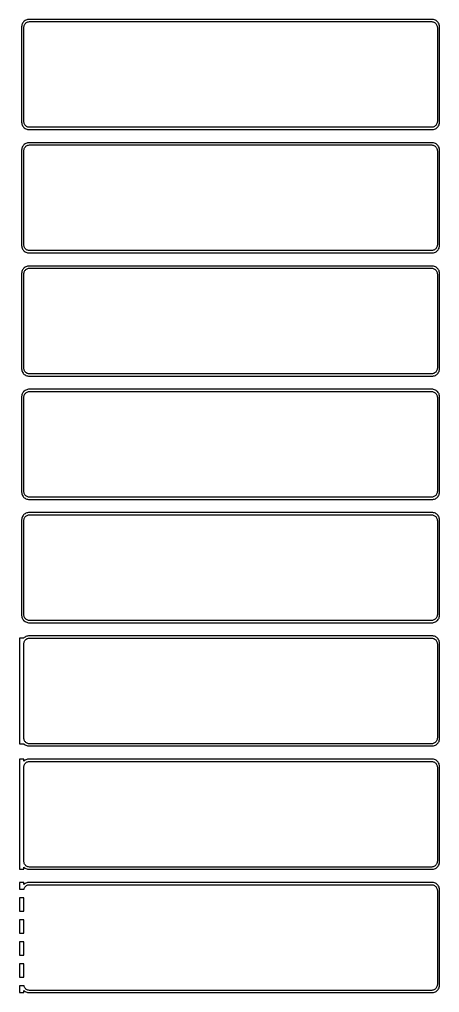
# Model space of a CAD drawing. Header units: metres. Extents: x -144 to 142, y 1223 to 2473.
# Drawn here: x -144 to 142, y 1811 to 2473 of the extents above; entities that cross this region are included whole.
import ezdxf

# ---------------------------------------------------------------- set-up
doc = ezdxf.new("R2010")
doc.units = ezdxf.units.M

msp = doc.modelspace()

# ---------------------------------------------------------------- linework, layer by layer
for p, q in [((-139.629, 2473.02), (-140.179, 2472.72)), ((-139.045, 2473.26), (-139.629, 2473.02)), ((-138.437, 2473.41), (-139.045, 2473.26)), ((-137.814, 2473.49), (-138.437, 2473.41)), ((137.814, 2473.49), (-137.814, 2473.49)), ((138.437, 2473.41), (137.814, 2473.49)), ((139.045, 2473.26), (138.437, 2473.41)), ((139.629, 2473.02), (139.045, 2473.26)), ((140.179, 2472.72), (139.629, 2473.02)), ((-142.461, 2469.13), (-142.5, 2468.5)), ((-142.5, 2468.5), (-142.5, 2403.5)), ((-142.343, 2469.74), (-142.461, 2469.13)), ((-142.149, 2470.34), (-142.343, 2469.74)), ((-141.882, 2470.91), (-142.149, 2470.34)), ((-141.545, 2471.44), (-141.882, 2470.91)), ((-141.145, 2471.92), (-141.545, 2471.44)), ((-140.687, 2472.35), (-141.145, 2471.92)), ((-141, 2468), (-140.968, 2468.5)), ((-141, 2404), (-141, 2468)), ((-140.968, 2468.5), (-140.874, 2468.99)), ((-140.874, 2468.99), (-140.719, 2469.47)), ((-140.719, 2469.47), (-140.505, 2469.93)), ((-140.179, 2472.72), (-140.687, 2472.35)), ((-140.505, 2469.93), (-140.236, 2470.35)), ((-140.236, 2470.35), (-139.916, 2470.74)), ((-139.916, 2470.74), (-139.55, 2471.08)), ((-139.55, 2471.08), (-139.143, 2471.38)), ((-139.143, 2471.38), (-138.703, 2471.62)), ((-138.703, 2471.62), (-138.236, 2471.8)), ((-138.236, 2471.8), (-137.75, 2471.93)), ((-137.75, 2471.93), (-137.251, 2471.99)), ((-137.251, 2471.99), (137.251, 2471.99)), ((137.251, 2471.99), (137.75, 2471.93)), ((137.75, 2471.93), (138.236, 2471.8)), ((138.236, 2471.8), (138.703, 2471.62)), ((138.703, 2471.62), (139.143, 2471.38)), ((139.143, 2471.38), (139.55, 2471.08)), ((139.55, 2471.08), (139.916, 2470.74)), ((139.916, 2470.74), (140.236, 2470.35)), ((140.687, 2472.35), (140.179, 2472.72)), ((140.236, 2470.35), (140.505, 2469.93)), ((140.505, 2469.93), (140.719, 2469.47)), ((141.145, 2471.92), (140.687, 2472.35)), ((140.719, 2469.47), (140.874, 2468.99)), ((140.874, 2468.99), (140.968, 2468.5)), ((140.968, 2468.5), (141, 2468)), ((141, 2468), (141, 2404)), ((141.545, 2471.44), (141.145, 2471.92)), ((141.882, 2470.91), (141.545, 2471.44)), ((142.149, 2470.34), (141.882, 2470.91)), ((142.343, 2469.74), (142.149, 2470.34)), ((142.461, 2469.13), (142.343, 2469.74)), ((142.5, 2468.5), (142.461, 2469.13)), ((142.5, 2403.5), (142.5, 2468.5)), ((-142.5, 2403.5), (-142.461, 2402.87)), ((-142.461, 2402.87), (-142.343, 2402.26)), ((-142.343, 2402.26), (-142.149, 2401.66)), ((-142.149, 2401.66), (-141.882, 2401.09)), ((-141.882, 2401.09), (-141.545, 2400.56)), ((-141.545, 2400.56), (-141.145, 2400.08)), ((-141.145, 2400.08), (-140.687, 2399.65)), ((-140.968, 2403.5), (-141, 2404)), ((-140.874, 2403.01), (-140.968, 2403.5)), ((-140.719, 2402.53), (-140.874, 2403.01)), ((-140.505, 2402.07), (-140.719, 2402.53)), ((-140.236, 2401.65), (-140.505, 2402.07)), ((-139.916, 2401.26), (-140.236, 2401.65)), ((-139.55, 2400.92), (-139.916, 2401.26)), ((-139.143, 2400.62), (-139.55, 2400.92)), ((-138.703, 2400.38), (-139.143, 2400.62)), ((-138.236, 2400.2), (-138.703, 2400.38)), ((-137.75, 2400.07), (-138.236, 2400.2)), ((-137.251, 2400.01), (-137.75, 2400.07)), ((137.251, 2400.01), (-137.251, 2400.01)), ((137.75, 2400.07), (137.251, 2400.01)), ((138.236, 2400.2), (137.75, 2400.07)), ((138.703, 2400.38), (138.236, 2400.2)), ((139.143, 2400.62), (138.703, 2400.38)), ((139.55, 2400.92), (139.143, 2400.62)), ((139.916, 2401.26), (139.55, 2400.92)), ((140.236, 2401.65), (139.916, 2401.26)), ((140.505, 2402.07), (140.236, 2401.65)), ((140.719, 2402.53), (140.505, 2402.07)), ((140.687, 2399.65), (141.145, 2400.08)), ((140.874, 2403.01), (140.719, 2402.53)), ((140.968, 2403.5), (140.874, 2403.01)), ((141, 2404), (140.968, 2403.5)), ((141.145, 2400.08), (141.545, 2400.56)), ((141.545, 2400.56), (141.882, 2401.09)), ((141.882, 2401.09), (142.149, 2401.66)), ((142.149, 2401.66), (142.343, 2402.26)), ((142.343, 2402.26), (142.461, 2402.87)), ((142.461, 2402.87), (142.5, 2403.5)), ((-140.687, 2399.65), (-140.179, 2399.28)), ((-140.179, 2399.28), (-139.629, 2398.98)), ((-139.629, 2398.98), (-139.045, 2398.74)), ((-139.045, 2398.74), (-138.437, 2398.59)), ((-138.437, 2398.59), (-137.814, 2398.51)), ((-137.814, 2398.51), (137.814, 2398.51)), ((137.814, 2398.51), (138.437, 2398.59)), ((138.437, 2398.59), (139.045, 2398.74)), ((139.045, 2398.74), (139.629, 2398.98)), ((139.629, 2398.98), (140.179, 2399.28)), ((140.179, 2399.28), (140.687, 2399.65)), ((-141.882, 2386.91), (-142.149, 2386.34)), ((-141.545, 2387.44), (-141.882, 2386.91)), ((-141.145, 2387.92), (-141.545, 2387.44)), ((-140.687, 2388.35), (-141.145, 2387.92)), ((-140.179, 2388.72), (-140.687, 2388.35)), ((-140.236, 2386.35), (-139.916, 2386.74)), ((-139.629, 2389.02), (-140.179, 2388.72)), ((-139.916, 2386.74), (-139.55, 2387.08)), ((-139.045, 2389.26), (-139.629, 2389.02)), ((-139.55, 2387.08), (-139.143, 2387.38)), ((-139.143, 2387.38), (-138.703, 2387.62)), ((-138.437, 2389.41), (-139.045, 2389.26)), ((-138.703, 2387.62), (-138.236, 2387.8)), ((-137.814, 2389.49), (-138.437, 2389.41)), ((-138.236, 2387.8), (-137.75, 2387.93)), ((137.814, 2389.49), (-137.814, 2389.49)), ((-137.75, 2387.93), (-137.251, 2387.99)), ((-137.251, 2387.99), (137.251, 2387.99)), ((137.251, 2387.99), (137.75, 2387.93)), ((137.75, 2387.93), (138.236, 2387.8)), ((138.437, 2389.41), (137.814, 2389.49)), ((138.236, 2387.8), (138.703, 2387.62)), ((139.045, 2389.26), (138.437, 2389.41)), ((138.703, 2387.62), (139.143, 2387.38)), ((139.629, 2389.02), (139.045, 2389.26)), ((139.143, 2387.38), (139.55, 2387.08)), ((139.55, 2387.08), (139.916, 2386.74)), ((140.179, 2388.72), (139.629, 2389.02)), ((139.916, 2386.74), (140.236, 2386.35)), ((140.687, 2388.35), (140.179, 2388.72)), ((141.145, 2387.92), (140.687, 2388.35)), ((141.545, 2387.44), (141.145, 2387.92)), ((141.882, 2386.91), (141.545, 2387.44)), ((142.149, 2386.34), (141.882, 2386.91)), ((-142.461, 2385.13), (-142.5, 2384.5)), ((-142.5, 2384.5), (-142.5, 2319.5)), ((-142.343, 2385.74), (-142.461, 2385.13)), ((-142.149, 2386.34), (-142.343, 2385.74)), ((-141, 2384), (-140.968, 2384.5)), ((-141, 2320), (-141, 2384)), ((-140.968, 2384.5), (-140.874, 2384.99)), ((-140.874, 2384.99), (-140.719, 2385.47)), ((-140.719, 2385.47), (-140.505, 2385.93)), ((-140.505, 2385.93), (-140.236, 2386.35)), ((140.236, 2386.35), (140.505, 2385.93)), ((140.505, 2385.93), (140.719, 2385.47)), ((140.719, 2385.47), (140.874, 2384.99)), ((140.874, 2384.99), (140.968, 2384.5)), ((140.968, 2384.5), (141, 2384)), ((141, 2384), (141, 2320)), ((142.343, 2385.74), (142.149, 2386.34)), ((142.461, 2385.13), (142.343, 2385.74)), ((142.5, 2384.5), (142.461, 2385.13)), ((142.5, 2319.5), (142.5, 2384.5)), ((-142.5, 2319.5), (-142.461, 2318.87)), ((-142.461, 2318.87), (-142.343, 2318.26)), ((-142.343, 2318.26), (-142.149, 2317.66)), ((-142.149, 2317.66), (-141.882, 2317.09)), ((-141.882, 2317.09), (-141.545, 2316.56)), ((-141.545, 2316.56), (-141.145, 2316.08)), ((-141.145, 2316.08), (-140.687, 2315.65)), ((-140.968, 2319.5), (-141, 2320)), ((-140.874, 2319.01), (-140.968, 2319.5)), ((-140.719, 2318.53), (-140.874, 2319.01)), ((-140.505, 2318.07), (-140.719, 2318.53)), ((-140.687, 2315.65), (-140.179, 2315.28)), ((-140.236, 2317.65), (-140.505, 2318.07)), ((-139.916, 2317.26), (-140.236, 2317.65)), ((-140.179, 2315.28), (-139.629, 2314.98)), ((-139.55, 2316.92), (-139.916, 2317.26)), ((-139.629, 2314.98), (-139.045, 2314.74)), ((-139.143, 2316.62), (-139.55, 2316.92)), ((-138.703, 2316.38), (-139.143, 2316.62)), ((-139.045, 2314.74), (-138.437, 2314.59)), ((-138.236, 2316.2), (-138.703, 2316.38)), ((-138.437, 2314.59), (-137.814, 2314.51)), ((-137.75, 2316.07), (-138.236, 2316.2)), ((-137.814, 2314.51), (137.814, 2314.51)), ((-137.251, 2316.01), (-137.75, 2316.07)), ((137.251, 2316.01), (-137.251, 2316.01)), ((137.75, 2316.07), (137.251, 2316.01)), ((138.236, 2316.2), (137.75, 2316.07)), ((137.814, 2314.51), (138.437, 2314.59)), ((138.703, 2316.38), (138.236, 2316.2)), ((138.437, 2314.59), (139.045, 2314.74)), ((139.143, 2316.62), (138.703, 2316.38)), ((139.045, 2314.74), (139.629, 2314.98)), ((139.55, 2316.92), (139.143, 2316.62)), ((139.916, 2317.26), (139.55, 2316.92)), ((139.629, 2314.98), (140.179, 2315.28)), ((140.236, 2317.65), (139.916, 2317.26)), ((140.179, 2315.28), (140.687, 2315.65)), ((140.505, 2318.07), (140.236, 2317.65)), ((140.719, 2318.53), (140.505, 2318.07)), ((140.687, 2315.65), (141.145, 2316.08)), ((140.874, 2319.01), (140.719, 2318.53)), ((140.968, 2319.5), (140.874, 2319.01)), ((141, 2320), (140.968, 2319.5)), ((141.145, 2316.08), (141.545, 2316.56)), ((141.545, 2316.56), (141.882, 2317.09)), ((141.882, 2317.09), (142.149, 2317.66)), ((142.149, 2317.66), (142.343, 2318.26)), ((142.343, 2318.26), (142.461, 2318.87)), ((142.461, 2318.87), (142.5, 2319.5)), ((-142.461, 2301.13), (-142.5, 2300.5)), ((-142.343, 2301.74), (-142.461, 2301.13)), ((-142.149, 2302.34), (-142.343, 2301.74)), ((-141.882, 2302.91), (-142.149, 2302.34)), ((-141.545, 2303.44), (-141.882, 2302.91)), ((-141.145, 2303.92), (-141.545, 2303.44)), ((-140.687, 2304.35), (-141.145, 2303.92)), ((-140.968, 2300.5), (-140.874, 2300.99)), ((-140.874, 2300.99), (-140.719, 2301.47)), ((-140.719, 2301.47), (-140.505, 2301.93)), ((-140.179, 2304.72), (-140.687, 2304.35)), ((-140.505, 2301.93), (-140.236, 2302.35)), ((-140.236, 2302.35), (-139.916, 2302.74)), ((-139.629, 2305.02), (-140.179, 2304.72)), ((-139.916, 2302.74), (-139.55, 2303.08)), ((-139.045, 2305.26), (-139.629, 2305.02)), ((-139.55, 2303.08), (-139.143, 2303.38)), ((-139.143, 2303.38), (-138.703, 2303.62)), ((-138.437, 2305.41), (-139.045, 2305.26)), ((-138.703, 2303.62), (-138.236, 2303.8)), ((-137.814, 2305.49), (-138.437, 2305.41)), ((-138.236, 2303.8), (-137.75, 2303.93)), ((137.814, 2305.49), (-137.814, 2305.49)), ((-137.75, 2303.93), (-137.251, 2303.99)), ((-137.251, 2303.99), (137.251, 2303.99)), ((137.251, 2303.99), (137.75, 2303.93)), ((137.75, 2303.93), (138.236, 2303.8)), ((138.437, 2305.41), (137.814, 2305.49)), ((138.236, 2303.8), (138.703, 2303.62)), ((139.045, 2305.26), (138.437, 2305.41)), ((138.703, 2303.62), (139.143, 2303.38)), ((139.629, 2305.02), (139.045, 2305.26)), ((139.143, 2303.38), (139.55, 2303.08)), ((139.55, 2303.08), (139.916, 2302.74)), ((140.179, 2304.72), (139.629, 2305.02)), ((139.916, 2302.74), (140.236, 2302.35)), ((140.687, 2304.35), (140.179, 2304.72)), ((140.236, 2302.35), (140.505, 2301.93)), ((140.505, 2301.93), (140.719, 2301.47)), ((141.145, 2303.92), (140.687, 2304.35)), ((140.719, 2301.47), (140.874, 2300.99)), ((140.874, 2300.99), (140.968, 2300.5)), ((141.545, 2303.44), (141.145, 2303.92)), ((141.882, 2302.91), (141.545, 2303.44)), ((142.149, 2302.34), (141.882, 2302.91)), ((142.343, 2301.74), (142.149, 2302.34)), ((142.461, 2301.13), (142.343, 2301.74)), ((142.5, 2300.5), (142.461, 2301.13)), ((-142.5, 2300.5), (-142.5, 2235.5)), ((-141, 2300), (-140.968, 2300.5)), ((-141, 2236), (-141, 2300)), ((140.968, 2300.5), (141, 2300)), ((141, 2300), (141, 2236)), ((142.5, 2235.5), (142.5, 2300.5)), ((-142.5, 2235.5), (-142.461, 2234.87)), ((-142.461, 2234.87), (-142.343, 2234.26)), ((-142.343, 2234.26), (-142.149, 2233.66)), ((-140.968, 2235.5), (-141, 2236)), ((-140.874, 2235.01), (-140.968, 2235.5)), ((-140.719, 2234.53), (-140.874, 2235.01)), ((-140.505, 2234.07), (-140.719, 2234.53)), ((140.719, 2234.53), (140.505, 2234.07)), ((140.874, 2235.01), (140.719, 2234.53)), ((140.968, 2235.5), (140.874, 2235.01)), ((141, 2236), (140.968, 2235.5)), ((142.149, 2233.66), (142.343, 2234.26)), ((142.343, 2234.26), (142.461, 2234.87)), ((142.461, 2234.87), (142.5, 2235.5)), ((-142.149, 2233.66), (-141.882, 2233.09)), ((-141.882, 2233.09), (-141.545, 2232.56)), ((-141.545, 2232.56), (-141.145, 2232.08)), ((-141.145, 2232.08), (-140.687, 2231.65)), ((-140.687, 2231.65), (-140.179, 2231.28)), ((-140.236, 2233.65), (-140.505, 2234.07)), ((-139.916, 2233.26), (-140.236, 2233.65)), ((-140.179, 2231.28), (-139.629, 2230.98)), ((-139.55, 2232.92), (-139.916, 2233.26)), ((-139.629, 2230.98), (-139.045, 2230.74)), ((-139.143, 2232.62), (-139.55, 2232.92)), ((-138.703, 2232.38), (-139.143, 2232.62)), ((-139.045, 2230.74), (-138.437, 2230.59)), ((-138.236, 2232.2), (-138.703, 2232.38)), ((-138.437, 2230.59), (-137.814, 2230.51)), ((-137.75, 2232.07), (-138.236, 2232.2)), ((-137.814, 2230.51), (137.814, 2230.51)), ((-137.251, 2232.01), (-137.75, 2232.07)), ((137.251, 2232.01), (-137.251, 2232.01)), ((137.75, 2232.07), (137.251, 2232.01)), ((138.236, 2232.2), (137.75, 2232.07)), ((137.814, 2230.51), (138.437, 2230.59)), ((138.703, 2232.38), (138.236, 2232.2)), ((138.437, 2230.59), (139.045, 2230.74)), ((139.143, 2232.62), (138.703, 2232.38)), ((139.045, 2230.74), (139.629, 2230.98)), ((139.55, 2232.92), (139.143, 2232.62)), ((139.916, 2233.26), (139.55, 2232.92)), ((139.629, 2230.98), (140.179, 2231.28)), ((140.236, 2233.65), (139.916, 2233.26)), ((140.179, 2231.28), (140.687, 2231.65)), ((140.505, 2234.07), (140.236, 2233.65)), ((140.687, 2231.65), (141.145, 2232.08)), ((141.145, 2232.08), (141.545, 2232.56)), ((141.545, 2232.56), (141.882, 2233.09)), ((141.882, 2233.09), (142.149, 2233.66)), ((-139.629, 2221.02), (-140.179, 2220.72)), ((-139.045, 2221.26), (-139.629, 2221.02)), ((-138.437, 2221.41), (-139.045, 2221.26)), ((-137.814, 2221.49), (-138.437, 2221.41)), ((137.814, 2221.49), (-137.814, 2221.49)), ((138.437, 2221.41), (137.814, 2221.49)), ((139.045, 2221.26), (138.437, 2221.41)), ((139.629, 2221.02), (139.045, 2221.26)), ((140.179, 2220.72), (139.629, 2221.02)), ((-142.461, 2217.13), (-142.5, 2216.5)), ((-142.5, 2216.5), (-142.5, 2151.5)), ((-142.343, 2217.74), (-142.461, 2217.13)), ((-142.149, 2218.34), (-142.343, 2217.74)), ((-141.882, 2218.91), (-142.149, 2218.34)), ((-141.545, 2219.44), (-141.882, 2218.91)), ((-141.145, 2219.92), (-141.545, 2219.44)), ((-140.687, 2220.35), (-141.145, 2219.92)), ((-141, 2216), (-140.968, 2216.5)), ((-141, 2152), (-141, 2216)), ((-140.968, 2216.5), (-140.874, 2216.99)), ((-140.874, 2216.99), (-140.719, 2217.47)), ((-140.719, 2217.47), (-140.505, 2217.93)), ((-140.179, 2220.72), (-140.687, 2220.35)), ((-140.505, 2217.93), (-140.236, 2218.35)), ((-140.236, 2218.35), (-139.916, 2218.74)), ((-139.916, 2218.74), (-139.55, 2219.08)), ((-139.55, 2219.08), (-139.143, 2219.38)), ((-139.143, 2219.38), (-138.703, 2219.62)), ((-138.703, 2219.62), (-138.236, 2219.8)), ((-138.236, 2219.8), (-137.75, 2219.93)), ((-137.75, 2219.93), (-137.251, 2219.99)), ((-137.251, 2219.99), (137.251, 2219.99)), ((137.251, 2219.99), (137.75, 2219.93)), ((137.75, 2219.93), (138.236, 2219.8)), ((138.236, 2219.8), (138.703, 2219.62)), ((138.703, 2219.62), (139.143, 2219.38)), ((139.143, 2219.38), (139.55, 2219.08)), ((139.55, 2219.08), (139.916, 2218.74)), ((139.916, 2218.74), (140.236, 2218.35)), ((140.687, 2220.35), (140.179, 2220.72)), ((140.236, 2218.35), (140.505, 2217.93)), ((140.505, 2217.93), (140.719, 2217.47)), ((141.145, 2219.92), (140.687, 2220.35)), ((140.719, 2217.47), (140.874, 2216.99)), ((140.874, 2216.99), (140.968, 2216.5)), ((140.968, 2216.5), (141, 2216)), ((141, 2216), (141, 2152)), ((141.545, 2219.44), (141.145, 2219.92)), ((141.882, 2218.91), (141.545, 2219.44)), ((142.149, 2218.34), (141.882, 2218.91)), ((142.343, 2217.74), (142.149, 2218.34)), ((142.461, 2217.13), (142.343, 2217.74)), ((142.5, 2216.5), (142.461, 2217.13)), ((142.5, 2151.5), (142.5, 2216.5)), ((-142.5, 2151.5), (-142.461, 2150.87)), ((-142.461, 2150.87), (-142.343, 2150.26)), ((-142.343, 2150.26), (-142.149, 2149.66)), ((-142.149, 2149.66), (-141.882, 2149.09)), ((-141.882, 2149.09), (-141.545, 2148.56)), ((-141.545, 2148.56), (-141.145, 2148.08)), ((-141.145, 2148.08), (-140.687, 2147.65)), ((-140.968, 2151.5), (-141, 2152)), ((-140.874, 2151.01), (-140.968, 2151.5)), ((-140.719, 2150.53), (-140.874, 2151.01)), ((-140.505, 2150.07), (-140.719, 2150.53)), ((-140.236, 2149.65), (-140.505, 2150.07)), ((-139.916, 2149.26), (-140.236, 2149.65)), ((-139.55, 2148.92), (-139.916, 2149.26)), ((-139.143, 2148.62), (-139.55, 2148.92)), ((-138.703, 2148.38), (-139.143, 2148.62)), ((-138.236, 2148.2), (-138.703, 2148.38)), ((-137.75, 2148.07), (-138.236, 2148.2)), ((-137.251, 2148.01), (-137.75, 2148.07)), ((137.75, 2148.07), (137.251, 2148.01)), ((138.236, 2148.2), (137.75, 2148.07)), ((138.703, 2148.38), (138.236, 2148.2)), ((139.143, 2148.62), (138.703, 2148.38)), ((139.55, 2148.92), (139.143, 2148.62)), ((139.916, 2149.26), (139.55, 2148.92)), ((140.236, 2149.65), (139.916, 2149.26)), ((140.505, 2150.07), (140.236, 2149.65)), ((140.719, 2150.53), (140.505, 2150.07)), ((140.687, 2147.65), (141.145, 2148.08)), ((140.874, 2151.01), (140.719, 2150.53)), ((140.968, 2151.5), (140.874, 2151.01)), ((141, 2152), (140.968, 2151.5)), ((141.145, 2148.08), (141.545, 2148.56)), ((141.545, 2148.56), (141.882, 2149.09)), ((141.882, 2149.09), (142.149, 2149.66)), ((142.149, 2149.66), (142.343, 2150.26)), ((142.343, 2150.26), (142.461, 2150.87)), ((142.461, 2150.87), (142.5, 2151.5)), ((-140.687, 2147.65), (-140.179, 2147.28)), ((-140.179, 2147.28), (-139.629, 2146.98)), ((-139.629, 2146.98), (-139.045, 2146.74)), ((-139.045, 2146.74), (-138.437, 2146.59)), ((-138.437, 2146.59), (-137.814, 2146.51)), ((-137.814, 2146.51), (137.814, 2146.51)), ((137.251, 2148.01), (-137.251, 2148.01)), ((137.814, 2146.51), (138.437, 2146.59)), ((138.437, 2146.59), (139.045, 2146.74)), ((139.045, 2146.74), (139.629, 2146.98)), ((139.629, 2146.98), (140.179, 2147.28)), ((140.179, 2147.28), (140.687, 2147.65)), ((-141.882, 2134.91), (-142.149, 2134.34)), ((-141.545, 2135.44), (-141.882, 2134.91)), ((-141.145, 2135.92), (-141.545, 2135.44)), ((-140.687, 2136.35), (-141.145, 2135.92)), ((-140.179, 2136.72), (-140.687, 2136.35)), ((-139.629, 2137.02), (-140.179, 2136.72)), ((-139.916, 2134.74), (-139.55, 2135.08)), ((-139.045, 2137.26), (-139.629, 2137.02)), ((-139.55, 2135.08), (-139.143, 2135.38)), ((-139.143, 2135.38), (-138.703, 2135.62)), ((-138.437, 2137.41), (-139.045, 2137.26)), ((-138.703, 2135.62), (-138.236, 2135.8)), ((-137.814, 2137.49), (-138.437, 2137.41)), ((-138.236, 2135.8), (-137.75, 2135.93)), ((137.814, 2137.49), (-137.814, 2137.49)), ((-137.75, 2135.93), (-137.251, 2135.99)), ((-137.251, 2135.99), (137.251, 2135.99)), ((137.251, 2135.99), (137.75, 2135.93)), ((137.75, 2135.93), (138.236, 2135.8)), ((138.437, 2137.41), (137.814, 2137.49)), ((138.236, 2135.8), (138.703, 2135.62)), ((139.045, 2137.26), (138.437, 2137.41)), ((138.703, 2135.62), (139.143, 2135.38)), ((139.629, 2137.02), (139.045, 2137.26)), ((139.143, 2135.38), (139.55, 2135.08)), ((139.55, 2135.08), (139.916, 2134.74)), ((140.179, 2136.72), (139.629, 2137.02)), ((140.687, 2136.35), (140.179, 2136.72)), ((141.145, 2135.92), (140.687, 2136.35)), ((141.545, 2135.44), (141.145, 2135.92)), ((141.882, 2134.91), (141.545, 2135.44)), ((142.149, 2134.34), (141.882, 2134.91)), ((-142.461, 2133.13), (-142.5, 2132.5)), ((-142.5, 2132.5), (-142.5, 2067.5)), ((-142.343, 2133.74), (-142.461, 2133.13)), ((-142.149, 2134.34), (-142.343, 2133.74)), ((-141, 2132), (-140.968, 2132.5)), ((-141, 2068), (-141, 2132)), ((-140.968, 2132.5), (-140.874, 2132.99)), ((-140.874, 2132.99), (-140.719, 2133.47)), ((-140.719, 2133.47), (-140.505, 2133.93)), ((-140.505, 2133.93), (-140.236, 2134.35)), ((-140.236, 2134.35), (-139.916, 2134.74)), ((139.916, 2134.74), (140.236, 2134.35)), ((140.236, 2134.35), (140.505, 2133.93)), ((140.505, 2133.93), (140.719, 2133.47)), ((140.719, 2133.47), (140.874, 2132.99)), ((140.874, 2132.99), (140.968, 2132.5)), ((140.968, 2132.5), (141, 2132)), ((141, 2132), (141, 2068)), ((142.343, 2133.74), (142.149, 2134.34)), ((142.461, 2133.13), (142.343, 2133.74)), ((142.5, 2132.5), (142.461, 2133.13)), ((142.5, 2067.5), (142.5, 2132.5)), ((-142.5, 2067.5), (-142.461, 2066.87)), ((-142.461, 2066.87), (-142.343, 2066.26)), ((-142.343, 2066.26), (-142.149, 2065.66)), ((-142.149, 2065.66), (-141.882, 2065.09)), ((-141.882, 2065.09), (-141.545, 2064.56)), ((-141.545, 2064.56), (-141.145, 2064.08)), ((-141.145, 2064.08), (-140.687, 2063.65)), ((-140.968, 2067.5), (-141, 2068)), ((-140.874, 2067.01), (-140.968, 2067.5)), ((-140.719, 2066.53), (-140.874, 2067.01)), ((-140.505, 2066.07), (-140.719, 2066.53)), ((-140.687, 2063.65), (-140.179, 2063.28)), ((-140.236, 2065.65), (-140.505, 2066.07)), ((-139.916, 2065.26), (-140.236, 2065.65)), ((-140.179, 2063.28), (-139.629, 2062.98)), ((-139.55, 2064.92), (-139.916, 2065.26)), ((-139.629, 2062.98), (-139.045, 2062.74)), ((-139.143, 2064.62), (-139.55, 2064.92)), ((-138.703, 2064.38), (-139.143, 2064.62)), ((-139.045, 2062.74), (-138.437, 2062.59)), ((-138.236, 2064.2), (-138.703, 2064.38)), ((-138.437, 2062.59), (-137.814, 2062.51)), ((-137.75, 2064.07), (-138.236, 2064.2)), ((-137.814, 2062.51), (137.814, 2062.51)), ((-137.251, 2064.01), (-137.75, 2064.07)), ((137.251, 2064.01), (-137.251, 2064.01)), ((137.75, 2064.07), (137.251, 2064.01)), ((138.236, 2064.2), (137.75, 2064.07)), ((137.814, 2062.51), (138.437, 2062.59)), ((138.703, 2064.38), (138.236, 2064.2)), ((138.437, 2062.59), (139.045, 2062.74)), ((139.143, 2064.62), (138.703, 2064.38)), ((139.045, 2062.74), (139.629, 2062.98)), ((139.55, 2064.92), (139.143, 2064.62)), ((139.916, 2065.26), (139.55, 2064.92)), ((139.629, 2062.98), (140.179, 2063.28)), ((140.236, 2065.65), (139.916, 2065.26)), ((140.179, 2063.28), (140.687, 2063.65)), ((140.505, 2066.07), (140.236, 2065.65)), ((140.719, 2066.53), (140.505, 2066.07)), ((140.687, 2063.65), (141.145, 2064.08)), ((140.874, 2067.01), (140.719, 2066.53)), ((140.968, 2067.5), (140.874, 2067.01)), ((141, 2068), (140.968, 2067.5)), ((141.145, 2064.08), (141.545, 2064.56)), ((141.545, 2064.56), (141.882, 2065.09)), ((141.882, 2065.09), (142.149, 2065.66)), ((142.149, 2065.66), (142.343, 2066.26)), ((142.343, 2066.26), (142.461, 2066.87)), ((142.461, 2066.87), (142.5, 2067.5)), ((-141, 2052.06), (-144, 2052.06)), ((-144, 2052.06), (-144, 1979.94)), ((-140.687, 2052.35), (-141, 2052.06)), ((-140.968, 2048.5), (-140.874, 2048.99)), ((-140.874, 2048.99), (-140.719, 2049.47)), ((-140.719, 2049.47), (-140.505, 2049.93)), ((-140.179, 2052.72), (-140.687, 2052.35)), ((-140.505, 2049.93), (-140.236, 2050.35)), ((-140.236, 2050.35), (-139.916, 2050.74)), ((-139.629, 2053.02), (-140.179, 2052.72)), ((-139.916, 2050.74), (-139.55, 2051.08)), ((-139.045, 2053.26), (-139.629, 2053.02)), ((-139.55, 2051.08), (-139.143, 2051.38)), ((-139.143, 2051.38), (-138.703, 2051.62)), ((-138.437, 2053.41), (-139.045, 2053.26)), ((-138.703, 2051.62), (-138.236, 2051.8)), ((-137.814, 2053.49), (-138.437, 2053.41)), ((-138.236, 2051.8), (-137.75, 2051.93)), ((137.814, 2053.49), (-137.814, 2053.49)), ((-137.75, 2051.93), (-137.251, 2051.99)), ((-137.251, 2051.99), (137.251, 2051.99)), ((137.251, 2051.99), (137.75, 2051.93)), ((137.75, 2051.93), (138.236, 2051.8)), ((138.437, 2053.41), (137.814, 2053.49)), ((138.236, 2051.8), (138.703, 2051.62)), ((139.045, 2053.26), (138.437, 2053.41)), ((138.703, 2051.62), (139.143, 2051.38)), ((139.629, 2053.02), (139.045, 2053.26)), ((139.143, 2051.38), (139.55, 2051.08)), ((139.55, 2051.08), (139.916, 2050.74)), ((140.179, 2052.72), (139.629, 2053.02)), ((139.916, 2050.74), (140.236, 2050.35)), ((140.687, 2052.35), (140.179, 2052.72)), ((140.236, 2050.35), (140.505, 2049.93)), ((140.505, 2049.93), (140.719, 2049.47)), ((141.145, 2051.92), (140.687, 2052.35)), ((140.719, 2049.47), (140.874, 2048.99)), ((140.874, 2048.99), (140.968, 2048.5)), ((141.545, 2051.44), (141.145, 2051.92)), ((141.882, 2050.91), (141.545, 2051.44)), ((142.149, 2050.34), (141.882, 2050.91)), ((142.343, 2049.74), (142.149, 2050.34)), ((142.461, 2049.13), (142.343, 2049.74)), ((142.5, 2048.5), (142.461, 2049.13)), ((-141, 2048), (-140.968, 2048.5)), ((-141, 1984), (-141, 2048)), ((140.968, 2048.5), (141, 2048)), ((141, 2048), (141, 1984)), ((142.5, 1983.5), (142.5, 2048.5)), ((-140.968, 1983.5), (-141, 1984)), ((-140.874, 1983.01), (-140.968, 1983.5)), ((-140.719, 1982.53), (-140.874, 1983.01)), ((-140.505, 1982.07), (-140.719, 1982.53)), ((140.719, 1982.53), (140.505, 1982.07)), ((140.874, 1983.01), (140.719, 1982.53)), ((140.968, 1983.5), (140.874, 1983.01)), ((141, 1984), (140.968, 1983.5)), ((142.343, 1982.26), (142.461, 1982.87)), ((142.461, 1982.87), (142.5, 1983.5)), ((-144, 1979.94), (-141, 1979.94)), ((-141, 1979.94), (-140.687, 1979.65)), ((-140.687, 1979.65), (-140.179, 1979.28)), ((-140.236, 1981.65), (-140.505, 1982.07)), ((-139.916, 1981.26), (-140.236, 1981.65)), ((-140.179, 1979.28), (-139.629, 1978.98)), ((-139.55, 1980.92), (-139.916, 1981.26)), ((-139.629, 1978.98), (-139.045, 1978.74)), ((-139.143, 1980.62), (-139.55, 1980.92)), ((-138.703, 1980.38), (-139.143, 1980.62)), ((-139.045, 1978.74), (-138.437, 1978.59)), ((-138.236, 1980.2), (-138.703, 1980.38)), ((-138.437, 1978.59), (-137.814, 1978.51)), ((-137.75, 1980.07), (-138.236, 1980.2)), ((-137.814, 1978.51), (137.814, 1978.51)), ((-137.251, 1980.01), (-137.75, 1980.07)), ((137.251, 1980.01), (-137.251, 1980.01)), ((137.75, 1980.07), (137.251, 1980.01)), ((138.236, 1980.2), (137.75, 1980.07)), ((137.814, 1978.51), (138.437, 1978.59)), ((138.703, 1980.38), (138.236, 1980.2)), ((138.437, 1978.59), (139.045, 1978.74)), ((139.143, 1980.62), (138.703, 1980.38)), ((139.045, 1978.74), (139.629, 1978.98)), ((139.55, 1980.92), (139.143, 1980.62)), ((139.916, 1981.26), (139.55, 1980.92)), ((139.629, 1978.98), (140.179, 1979.28)), ((140.236, 1981.65), (139.916, 1981.26)), ((140.179, 1979.28), (140.687, 1979.65)), ((140.505, 1982.07), (140.236, 1981.65)), ((140.687, 1979.65), (141.145, 1980.08)), ((141.145, 1980.08), (141.545, 1980.56)), ((141.545, 1980.56), (141.882, 1981.09)), ((141.882, 1981.09), (142.149, 1981.66)), ((142.149, 1981.66), (142.343, 1982.26)), ((-141, 1969.47), (-144, 1969.47)), ((-144, 1969.47), (-144, 1894.53)), ((-141, 1968.06), (-141, 1969.47)), ((-139.045, 1969.26), (-139.629, 1969.02)), ((-138.437, 1969.41), (-139.045, 1969.26)), ((-137.814, 1969.49), (-138.437, 1969.41)), ((137.814, 1969.49), (-137.814, 1969.49)), ((138.437, 1969.41), (137.814, 1969.49)), ((139.045, 1969.26), (138.437, 1969.41)), ((139.629, 1969.02), (139.045, 1969.26)), ((-140.687, 1968.35), (-141, 1968.06)), ((-141, 1964), (-140.968, 1964.5)), ((-141, 1900), (-141, 1964)), ((-140.968, 1964.5), (-140.874, 1964.99)), ((-140.874, 1964.99), (-140.719, 1965.47)), ((-140.719, 1965.47), (-140.505, 1965.93)), ((-140.179, 1968.72), (-140.687, 1968.35)), ((-140.505, 1965.93), (-140.236, 1966.35)), ((-140.236, 1966.35), (-139.916, 1966.74)), ((-139.629, 1969.02), (-140.179, 1968.72)), ((-139.916, 1966.74), (-139.55, 1967.08)), ((-139.55, 1967.08), (-139.143, 1967.38)), ((-139.143, 1967.38), (-138.703, 1967.62)), ((-138.703, 1967.62), (-138.236, 1967.8)), ((-138.236, 1967.8), (-137.75, 1967.93)), ((-137.75, 1967.93), (-137.251, 1967.99)), ((-137.251, 1967.99), (137.251, 1967.99)), ((137.251, 1967.99), (137.75, 1967.93)), ((137.75, 1967.93), (138.236, 1967.8)), ((138.236, 1967.8), (138.703, 1967.62)), ((138.703, 1967.62), (139.143, 1967.38)), ((139.143, 1967.38), (139.55, 1967.08)), ((139.55, 1967.08), (139.916, 1966.74)), ((140.179, 1968.72), (139.629, 1969.02)), ((139.916, 1966.74), (140.236, 1966.35)), ((140.687, 1968.35), (140.179, 1968.72)), ((140.236, 1966.35), (140.505, 1965.93)), ((140.505, 1965.93), (140.719, 1965.47)), ((141.145, 1967.92), (140.687, 1968.35)), ((140.719, 1965.47), (140.874, 1964.99)), ((140.874, 1964.99), (140.968, 1964.5)), ((140.968, 1964.5), (141, 1964)), ((141, 1964), (141, 1900)), ((141.545, 1967.44), (141.145, 1967.92)), ((141.882, 1966.91), (141.545, 1967.44)), ((142.149, 1966.34), (141.882, 1966.91)), ((142.343, 1965.74), (142.149, 1966.34)), ((142.461, 1965.13), (142.343, 1965.74)), ((142.5, 1964.5), (142.461, 1965.13)), ((142.5, 1899.5), (142.5, 1964.5)), ((-140.968, 1899.5), (-141, 1900)), ((-140.874, 1899.01), (-140.968, 1899.5)), ((-140.719, 1898.53), (-140.874, 1899.01)), ((-140.505, 1898.07), (-140.719, 1898.53)), ((-140.236, 1897.65), (-140.505, 1898.07)), ((-139.916, 1897.26), (-140.236, 1897.65)), ((-139.55, 1896.92), (-139.916, 1897.26)), ((-139.143, 1896.62), (-139.55, 1896.92)), ((-138.703, 1896.38), (-139.143, 1896.62)), ((-138.236, 1896.2), (-138.703, 1896.38)), ((-137.75, 1896.07), (-138.236, 1896.2)), ((138.236, 1896.2), (137.75, 1896.07)), ((138.703, 1896.38), (138.236, 1896.2)), ((139.143, 1896.62), (138.703, 1896.38)), ((139.55, 1896.92), (139.143, 1896.62)), ((139.916, 1897.26), (139.55, 1896.92)), ((140.236, 1897.65), (139.916, 1897.26)), ((140.505, 1898.07), (140.236, 1897.65)), ((140.719, 1898.53), (140.505, 1898.07)), ((140.874, 1899.01), (140.719, 1898.53)), ((140.968, 1899.5), (140.874, 1899.01)), ((141, 1900), (140.968, 1899.5)), ((141.145, 1896.08), (141.545, 1896.56)), ((141.545, 1896.56), (141.882, 1897.09)), ((141.882, 1897.09), (142.149, 1897.66)), ((142.149, 1897.66), (142.343, 1898.26)), ((142.343, 1898.26), (142.461, 1898.87)), ((142.461, 1898.87), (142.5, 1899.5)), ((-144, 1894.53), (-141, 1894.53)), ((-141, 1894.53), (-141, 1895.94)), ((-141, 1895.94), (-140.687, 1895.65)), ((-140.687, 1895.65), (-140.179, 1895.28)), ((-140.179, 1895.28), (-139.629, 1894.98)), ((-139.629, 1894.98), (-139.045, 1894.74)), ((-139.045, 1894.74), (-138.437, 1894.59)), ((-138.437, 1894.59), (-137.814, 1894.51)), ((-137.814, 1894.51), (137.814, 1894.51)), ((-137.251, 1896.01), (-137.75, 1896.07)), ((137.251, 1896.01), (-137.251, 1896.01)), ((137.75, 1896.07), (137.251, 1896.01)), ((137.814, 1894.51), (138.437, 1894.59)), ((138.437, 1894.59), (139.045, 1894.74)), ((139.045, 1894.74), (139.629, 1894.98)), ((139.629, 1894.98), (140.179, 1895.28)), ((140.179, 1895.28), (140.687, 1895.65)), ((140.687, 1895.65), (141.145, 1896.08)), ((-141, 1885.49), (-144, 1885.49)), ((-144, 1885.49), (-144, 1880.99)), ((-141, 1884.06), (-141, 1885.49)), ((-140.687, 1884.35), (-141, 1884.06)), ((-140.179, 1884.72), (-140.687, 1884.35)), ((-139.629, 1885.02), (-140.179, 1884.72)), ((-139.916, 1882.74), (-139.55, 1883.08)), ((-139.045, 1885.26), (-139.629, 1885.02)), ((-139.55, 1883.08), (-139.143, 1883.38)), ((-139.143, 1883.38), (-138.703, 1883.62)), ((-138.437, 1885.41), (-139.045, 1885.26)), ((-138.703, 1883.62), (-138.236, 1883.8)), ((-137.814, 1885.49), (-138.437, 1885.41)), ((-138.236, 1883.8), (-137.75, 1883.93)), ((137.814, 1885.49), (-137.814, 1885.49)), ((-137.75, 1883.93), (-137.251, 1883.99)), ((-137.251, 1883.99), (137.251, 1883.99)), ((137.251, 1883.99), (137.75, 1883.93)), ((137.75, 1883.93), (138.236, 1883.8)), ((138.437, 1885.41), (137.814, 1885.49)), ((138.236, 1883.8), (138.703, 1883.62)), ((139.045, 1885.26), (138.437, 1885.41)), ((138.703, 1883.62), (139.143, 1883.38)), ((139.629, 1885.02), (139.045, 1885.26)), ((139.143, 1883.38), (139.55, 1883.08)), ((139.55, 1883.08), (139.916, 1882.74)), ((140.179, 1884.72), (139.629, 1885.02)), ((140.687, 1884.35), (140.179, 1884.72)), ((141.145, 1883.92), (140.687, 1884.35)), ((141.545, 1883.44), (141.145, 1883.92)), ((141.882, 1882.91), (141.545, 1883.44)), ((142.149, 1882.34), (141.882, 1882.91)), ((-144, 1880.99), (-140.874, 1880.99)), ((-140.874, 1880.99), (-140.719, 1881.47)), ((-140.874, 1880.99), (-140.874, 1880.99)), ((-140.719, 1881.47), (-140.505, 1881.93)), ((-140.505, 1881.93), (-140.236, 1882.35)), ((-140.236, 1882.35), (-139.916, 1882.74)), ((139.916, 1882.74), (140.236, 1882.35)), ((140.236, 1882.35), (140.505, 1881.93)), ((140.505, 1881.93), (140.719, 1881.47)), ((140.719, 1881.47), (140.874, 1880.99)), ((140.874, 1880.99), (140.968, 1880.5)), ((140.968, 1880.5), (141, 1880)), ((141, 1880), (141, 1816)), ((142.343, 1881.74), (142.149, 1882.34)), ((142.461, 1881.13), (142.343, 1881.74)), ((142.5, 1880.5), (142.461, 1881.13)), ((142.5, 1815.5), (142.5, 1880.5)), ((-141, 1875.01), (-144, 1875.01)), ((-144, 1875.01), (-144, 1865.99)), ((-141, 1865.99), (-141, 1875.01)), ((-144, 1865.99), (-141, 1865.99)), ((-141, 1860.01), (-144, 1860.01)), ((-144, 1860.01), (-144, 1850.99)), ((-141, 1850.99), (-141, 1860.01)), ((-144, 1850.99), (-141, 1850.99)), ((-141, 1845.01), (-144, 1845.01)), ((-144, 1845.01), (-144, 1835.99)), ((-141, 1835.99), (-141, 1845.01)), ((-144, 1835.99), (-141, 1835.99)), ((-141, 1830.01), (-144, 1830.01)), ((-144, 1830.01), (-144, 1820.99)), ((-141, 1820.99), (-141, 1830.01)), ((-144, 1820.99), (-141, 1820.99)), ((-140.874, 1815.01), (-144, 1815.01)), ((-144, 1815.01), (-144, 1810.51)), ((-144, 1810.51), (-141, 1810.51)), ((-141, 1811.94), (-140.687, 1811.65)), ((-141, 1810.51), (-141, 1811.94)), ((-140.719, 1814.53), (-140.874, 1815.01)), ((-140.874, 1815.01), (-140.874, 1815.01)), ((-140.505, 1814.07), (-140.719, 1814.53)), ((-140.687, 1811.65), (-140.179, 1811.28)), ((-140.236, 1813.65), (-140.505, 1814.07)), ((-139.916, 1813.26), (-140.236, 1813.65)), ((-140.179, 1811.28), (-139.629, 1810.98)), ((-139.55, 1812.92), (-139.916, 1813.26)), ((-139.629, 1810.98), (-139.045, 1810.74)), ((-139.143, 1812.62), (-139.55, 1812.92)), ((-138.703, 1812.38), (-139.143, 1812.62)), ((-139.045, 1810.74), (-138.437, 1810.59)), ((-138.236, 1812.2), (-138.703, 1812.38)), ((-138.437, 1810.59), (-137.814, 1810.51)), ((-137.75, 1812.07), (-138.236, 1812.2)), ((-137.814, 1810.51), (137.814, 1810.51)), ((-137.251, 1812.01), (-137.75, 1812.07)), ((137.251, 1812.01), (-137.251, 1812.01)), ((137.75, 1812.07), (137.251, 1812.01)), ((138.236, 1812.2), (137.75, 1812.07)), ((137.814, 1810.51), (138.437, 1810.59)), ((138.703, 1812.38), (138.236, 1812.2)), ((138.437, 1810.59), (139.045, 1810.74)), ((139.143, 1812.62), (138.703, 1812.38)), ((139.045, 1810.74), (139.629, 1810.98)), ((139.55, 1812.92), (139.143, 1812.62)), ((139.916, 1813.26), (139.55, 1812.92)), ((139.629, 1810.98), (140.179, 1811.28)), ((140.236, 1813.65), (139.916, 1813.26)), ((140.179, 1811.28), (140.687, 1811.65)), ((140.505, 1814.07), (140.236, 1813.65)), ((140.719, 1814.53), (140.505, 1814.07)), ((140.687, 1811.65), (141.145, 1812.08)), ((140.874, 1815.01), (140.719, 1814.53)), ((140.968, 1815.5), (140.874, 1815.01)), ((141, 1816), (140.968, 1815.5)), ((141.145, 1812.08), (141.545, 1812.56)), ((141.545, 1812.56), (141.882, 1813.09)), ((141.882, 1813.09), (142.149, 1813.66)), ((142.149, 1813.66), (142.343, 1814.26)), ((142.343, 1814.26), (142.461, 1814.87)), ((142.461, 1814.87), (142.5, 1815.5))]:
    msp.add_line(p, q)

doc.saveas('drawing.dxf')
